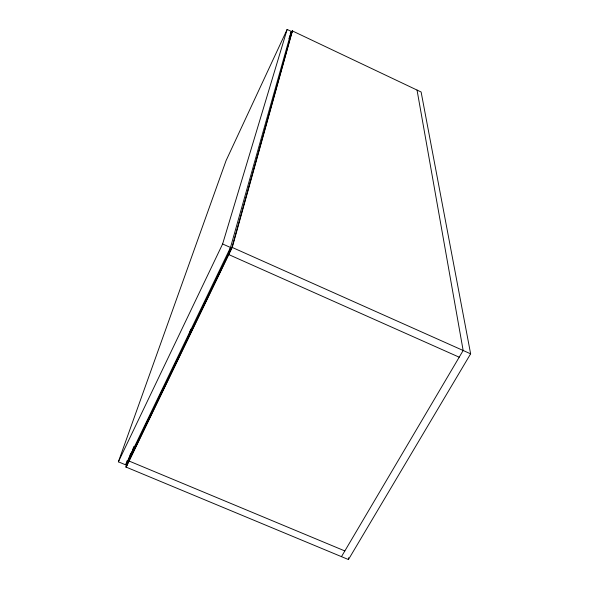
<?xml version="1.0" encoding="UTF-8"?>
<svg xmlns="http://www.w3.org/2000/svg" width="589" height="589" viewBox="0 0 589 589"><rect width="100%" height="100%" fill="white"/><g stroke="black" fill="none" stroke-linecap="round" stroke-linejoin="round"><path stroke-width="0.88" d="M130.721 453.14L125.95 467.033L348.452 559.55L348.482 557.709M125.95 467.033L231.978 247.321L292.269 30.864L421.12 92.002L470.626 353.82L348.452 559.55M287.137 29.45L222.62 243.979L230.505 247.498L125.715 464.876L118.374 461.82L226.051 160.664L287.137 29.45L291.341 31.445L228.525 254.477L459.206 357.192M229.254 252.931L230.527 248.396M187.457 339.647L190.711 329.236M130.905 455.842L134.182 446.285M126.488 466.267L128.579 460.186M133.644 447.051L128.881 460.959L344.845 550.936M125.715 464.876L127.209 460.524M290.178 33.934L291.341 31.445M289.56 36.673L292.269 30.864M288.89 38.476L290.2 36.047M290.863 34.25L292.416 30.93L232.243 247.439L126.193 467.129M118.374 461.82L222.62 243.979M130.383 456.556L229.717 251.275L224.924 261.214M131.03 455.827L133.423 450.865M135.426 446.72L143.414 430.154M144.217 428.505L158.198 399.519M159.001 397.862L166.989 381.297M167.791 379.64L181.773 350.654M182.575 348.997L190.564 332.432M191.359 330.775L200.554 311.728M201.35 310.072L214.138 283.574M216.134 279.436L222.929 265.352M341.473 556.649L463.16 350.492L417.041 90.065M231.978 247.321L470.626 353.82"/></g></svg>
